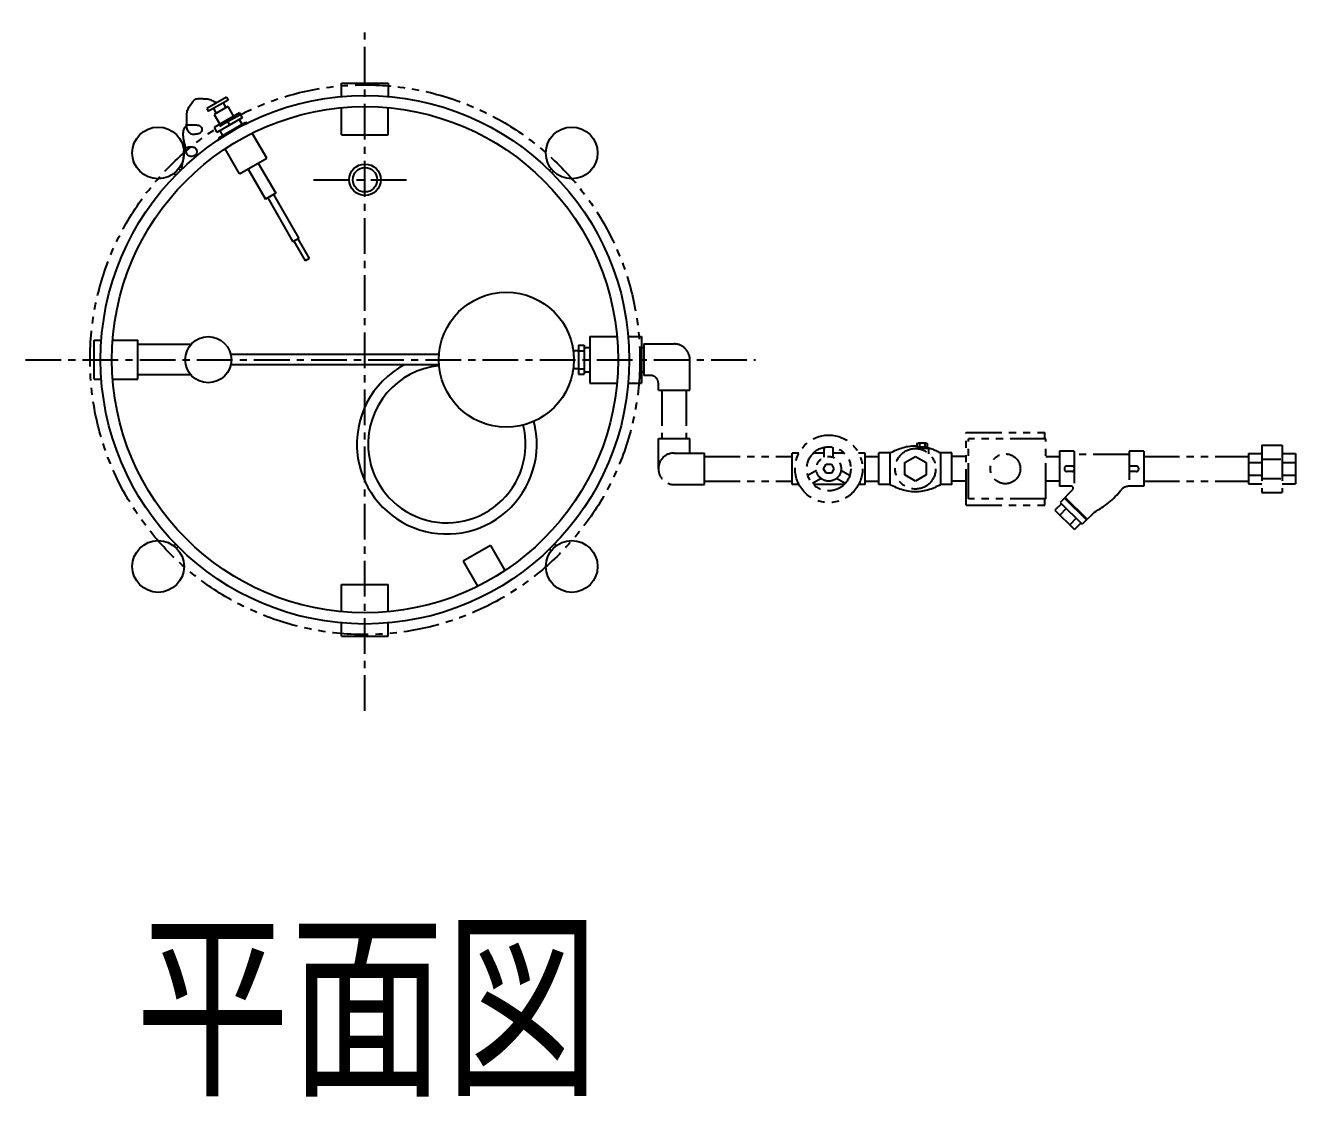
# Model space of a CAD drawing. Extents: x -7290 to 7072, y -4609 to 5403.
# Drawn here: x -411 to 718, y -588 to 365 of the extents above; entities that cross this region are included whole.
import ezdxf
from ezdxf.enums import TextEntityAlignment as Align

# ---------------------------------------------------------------- set-up
doc = ezdxf.new("R2010")
doc.units = 0
doc.linetypes.add('CENTER', pattern=[50.8, 31.75, -6.35, 6.35, -6.35])
doc.linetypes.add('PHANTOM', pattern=[63.5, 31.75, -6.35, 6.35, -6.35, 6.35, -6.35])
doc.layers.get('0').update_dxf_attribs({"linetype": 'CONTINUOUS'})
doc.layers.add('1_50', color=7, linetype='CONTINUOUS')
doc.styles.add('MX_NOTE_STANDARD', font='txt.shx', dxfattribs={"bigfont": 'extfont.shx'})

# ---------------------------------------------------------------- blocks, each defined once
blk = doc.blocks.new('MS_1')
at = {"color": 110, "linetype": 'CENTER'}
for p, q in [((0, 2842.483454), (0, 3451.991392)), ((-45.636859, 3314.739497), (40.785909, 3314.739497)), ((-301.872783, 3154.739497), (347.056067, 3154.739497)), ((797.300173, 3036.739598), (815.300181, 3036.739598))]:
    blk.add_line(p, q, dxfattribs=at)
at = {"color": 3, "linetype": 'CONTINUOUS'}
for p, q in [((-20.75, 3388.821614), (-20.75, 3400.539497)), ((-20.75, 3400.539497), (20.75, 3400.539497)), ((20.75, 3400.539497), (20.75, 3388.821614)), ((-123.239854, 3388.197028), (-140.560336, 3378.197045)), ((-123.239602, 3388.196917), (-121.739666, 3385.598945)), ((-140.560157, 3378.196918), (-139.060221, 3375.598946)), ((-121.739757, 3385.598928), (-139.06024, 3375.598945)), ((-134.730137, 3378.09893), (-132.230176, 3373.768869)), ((-121.837821, 3379.768883), (-133.962197, 3372.768874)), ((-126.069901, 3383.098919), (-123.56994, 3378.768857)), ((-121.837693, 3379.768855), (-116.837678, 3371.108566)), ((-20.75, 3354.539497), (-20.75, 3378.780649)), ((20.75, 3354.539497), (20.75, 3378.780649)), ((-111.641734, 3374.108517), (-134.158369, 3361.108546)), ((-133.962077, 3372.768711), (-128.962069, 3364.108417)), ((-109.141723, 3369.778485), (-131.658358, 3356.778514)), ((-130.024356, 3351.948287), (-105.775644, 3365.948287)), ((-111.739664, 3368.278405), (-109.239705, 3363.948342)), ((-111.641474, 3374.108546), (-109.141523, 3369.778478)), ((-105.166948, 3364.893995), (-105.775644, 3365.948287)), ((-134.158272, 3361.108633), (-131.65831, 3356.778572)), ((-129.060288, 3358.27854), (-126.560231, 3353.948314)), ((-87.275644, 3333.905348), (-100.157655, 3356.217645)), ((-20.75, 3354.539497), (20.75, 3354.539497)), ((-129.41566, 3350.893995), (-130.024356, 3351.948287)), ((-111.524356, 3319.905348), (-124.406367, 3342.217645)), ((-111.524356, 3319.905347), (-87.275644, 3333.905347)), ((-169.844568, 3320.341424), (-168.277873, 3318.77473)), ((-165.601927, 3324.584065), (-164.035232, 3323.01737)), ((-103.946625, 3324.280352), (-88.446709, 3297.43369)), ((-94.85333, 3329.530369), (-79.353411, 3302.683692)), ((164.035232, 3323.01737), (165.601927, 3324.584065)), ((166.170094, 3320.909591), (167.584307, 3322.323804)), ((-79.353384, 3302.683647), (-88.446891, 3297.433511)), ((-86.498214, 3298.558643), (-63.998194, 3259.587422)), ((-81.301886, 3301.558618), (-58.80185, 3262.587408)), ((-58.802101, 3262.587249), (-63.998247, 3259.587248)), ((-63.13211, 3260.087383), (-53.132079, 3242.766805)), ((-59.668108, 3262.087441), (-49.668164, 3244.767032)), ((-49.668228, 3244.766939), (-53.13232, 3242.766953)), ((199.8, 3175.489497), (199.8, 3133.989497)), ((199.8, 3175.489497), (224.041151, 3175.489497)), ((234.082117, 3175.489497), (245.8, 3175.489497)), ((245.8, 3175.489497), (245.8, 3133.989497)), ((-240.8, 3137.489497), (-240.8, 3171.989497)), ((-240.8, 3171.989497), (-234.366033, 3171.989497)), ((-224.337775, 3171.989497), (-201.8, 3171.989497)), ((-201.8, 3137.489497), (-201.8, 3171.989497)), ((-154.727249, 3168.239497), (-201.8, 3168.239497)), ((184.800076, 3167.739604), (184.274715, 3167.739604)), ((184.800076, 3165.092323), (184.800076, 3167.739604)), ((189.8, 3162.73949), (184.800076, 3162.73949)), ((189.8, 3167.739497), (194.8, 3167.739497)), ((189.8, 3167.739497), (189.8, 3141.739497)), ((189.8, 3162.739497), (194.8, 3162.739497)), ((194.8, 3167.739497), (194.8, 3141.739497)), ((194.8, 3165.589498), (199.8, 3165.589498)), ((65.868988, 3159.239497), (-119.3, 3159.239497)), ((-154.727249, 3141.239497), (-201.8, 3141.239497)), ((65.868988, 3150.239497), (-119.3, 3150.239497)), ((184.800076, 3141.739581), (184.274757, 3141.739581)), ((189.8, 3146.739505), (184.800076, 3146.739505)), ((184.800076, 3141.739581), (184.800076, 3144.386672)), ((189.8, 3146.739497), (194.8, 3146.739497)), ((189.8, 3141.739497), (194.8, 3141.739497)), ((194.8, 3143.889497), (199.8, 3143.889497)), ((-240.8, 3137.489497), (-234.366033, 3137.489497)), ((-224.337775, 3137.489497), (-201.8, 3137.489497)), ((199.8, 3133.989497), (224.041151, 3133.989497)), ((234.082117, 3133.989497), (245.8, 3133.989497)), ((-169.844568, 2989.13757), (-168.277873, 2990.704265)), ((-167.584307, 2987.15519), (-166.170094, 2988.569404)), ((111.524356, 2989.573647), (87.275644, 2975.573647)), ((111.524356, 2989.573647), (124.406367, 2967.261349)), ((164.035232, 2986.461624), (165.601927, 2984.894929)), ((168.277873, 2990.704265), (169.844568, 2989.13757)), ((87.275644, 2975.573647), (100.157655, 2953.261349)), ((-20.75, 2954.939497), (20.75, 2954.939497)), ((-20.75, 2930.698346), (-20.75, 2954.939497)), ((20.75, 2930.698346), (20.75, 2954.939497)), ((-20.75, 2908.939497), (-20.75, 2920.65738)), ((20.75, 2908.939497), (20.75, 2920.65738)), ((-20.75, 2908.939497), (20.75, 2908.939497))]:
    blk.add_line(p, q, dxfattribs=at)
at = {"color": 90, "linetype": 'CONTINUOUS'}
blk.add_line((-122.90018, 3367.6086), (-120.400121, 3363.278375), dxfattribs=at)
at = {"color": 110, "linetype": 'PHANTOM'}
for p, q in [((245.8, 3165.589498), (247.8, 3165.589498)), ((247.8, 3168.739496), (274.799999, 3168.739497)), ((247.8, 3168.739496), (247.8, 3140.739498)), ((288.8, 3127.739497), (288.8, 3154.739497)), ((245.8, 3143.889497), (247.8, 3143.889497)), ((253.8, 3140.739497), (247.8, 3140.739497)), ((260.8, 3127.739497), (260.8, 3133.739497)), ((260.8, 3127.739497), (288.8, 3127.739497)), ((263.950042, 3127.739497), (263.950042, 3084.739451)), ((285.649958, 3127.739497), (285.649958, 3084.739451)), ((260.8, 3057.739451), (260.8, 3084.739451)), ((260.8, 3084.739451), (288.8, 3084.739451)), ((288.8, 3071.739451), (288.8, 3084.739451)), ((534.300108, 3025.53954), (534.300108, 3089.93954)), ((534.300108, 3089.93954), (604.300108, 3089.93954)), ((536.400108, 3031.139552), (536.400108, 3084.339552)), ((605.300108, 3084.339552), (536.400108, 3084.339552)), ((604.300108, 3084.339552), (604.300108, 3089.93954)), ((605.300108, 3031.139552), (605.300108, 3084.339552)), ((274.8, 3071.739451), (301.8, 3071.739451)), ((301.8, 3043.739451), (301.8, 3071.739451)), ((385.76698, 3071.739494), (379.8, 3071.739494)), ((379.8, 3043.739451), (379.8, 3071.739451)), ((408.3, 3071.739494), (398.658582, 3071.739494)), ((408.3, 3067.986494), (408.3, 3076.87295)), ((416.3, 3067.986494), (416.3, 3076.87295)), ((425.941434, 3071.739494), (416.3, 3071.739494)), ((444.8, 3071.739494), (438.833026, 3071.739494)), ((444.8, 3043.739489), (444.8, 3071.739491)), ((466.800047, 3071.812455), (456.800047, 3071.812455)), ((456.800047, 3043.66663), (456.800047, 3071.812455)), ((466.800047, 3043.66663), (466.800047, 3071.812455)), ((500.300047, 3075.739542), (489.300047, 3075.739542)), ((490.700041, 3080.335017), (490.700041, 3077.239542)), ((490.700041, 3077.239542), (499.900038, 3077.239542)), ((491.834059, 3080.739542), (495.300047, 3080.739542)), ((492.306105, 3077.239283), (492.306105, 3075.739542)), ((493.006102, 3080.332728), (493.006102, 3077.239283)), ((495.300047, 3080.739542), (498.781661, 3080.739542)), ((497.606108, 3080.339686), (497.606108, 3077.239802)), ((498.306105, 3077.239283), (498.306105, 3075.739542)), ((499.900038, 3080.335551), (499.900038, 3077.239527)), ((501.300047, 3071.15595), (501.300047, 3074.739542)), ((511.800047, 3043.66663), (511.800047, 3071.812459)), ((521.800047, 3071.812455), (511.800047, 3071.812455)), ((521.800047, 3043.66663), (521.800047, 3071.812459)), ((630.365095, 3073.309531), (617.300089, 3073.309531)), ((617.300089, 3073.309531), (617.300089, 3042.169553)), ((630.365095, 3073.309531), (630.365095, 3045.071844)), ((679.235091, 3073.309531), (679.235091, 3047.962993)), ((692.300089, 3073.309531), (679.235091, 3073.309531)), ((692.300089, 3073.309531), (692.300089, 3042.169553)), ((797.300173, 3078.739618), (797.300173, 3036.739598)), ((797.300173, 3078.739618), (815.300181, 3078.739618)), ((815.300181, 3078.739618), (815.300181, 3036.739598)), ((301.8, 3068.589548), (379.8, 3068.589548)), ((407.700005, 3057.739554), (409.999996, 3061.723265)), ((409.999997, 3061.723261), (414.600003, 3061.723261)), ((414.600012, 3061.72325), (416.9, 3057.739543)), ((444.8, 3068.589499), (456.8, 3068.589499)), ((479.817061, 3052.264548), (479.817061, 3063.214545)), ((479.817066, 3063.214541), (489.300042, 3068.689539)), ((489.300031, 3068.68954), (498.783019, 3063.214532)), ((498.783019, 3063.214539), (498.783019, 3052.264542)), ((534.300108, 3068.589497), (521.800011, 3068.589497)), ((605.300108, 3068.589497), (617.300089, 3068.589497)), ((679.235091, 3070.474542), (630.365095, 3070.474542)), ((692.300089, 3068.58964), (785.300089, 3068.58964)), ((785.300089, 3071.239637), (797.300173, 3071.239637)), ((785.300089, 3071.239613), (785.300089, 3044.239615)), ((785.300089, 3063.33146), (797.300173, 3063.33146)), ((797.300173, 3066.438101), (814.300181, 3066.438101)), ((815.300181, 3071.239637), (827.300266, 3071.239637)), ((815.300181, 3063.33146), (827.300266, 3063.33146)), ((827.300266, 3071.239613), (827.300266, 3044.239615)), ((401.425888, 3056.080176), (393.729986, 3051.63695)), ((405.425884, 3049.151972), (397.729982, 3044.708746)), ((409.999995, 3053.755827), (407.700004, 3057.739539)), ((414.600003, 3053.755824), (409.999997, 3053.755824)), ((416.900011, 3057.739535), (414.600018, 3053.755821)), ((426.870018, 3044.708741), (419.174125, 3049.151971)), ((430.870015, 3051.636937), (423.174124, 3056.080166)), ((489.300033, 3046.789526), (479.817058, 3052.264527)), ((498.783016, 3052.264542), (489.30004, 3046.789544)), ((621.860097, 3058.257043), (621.860097, 3057.222042)), ((629.015095, 3060.057041), (623.660097, 3060.057041)), ((629.015095, 3055.422042), (623.660097, 3055.422042)), ((685.940088, 3060.057041), (680.585091, 3060.057041)), ((685.940088, 3055.422042), (680.585091, 3055.422042)), ((687.740088, 3058.257043), (687.740088, 3057.222042)), ((785.300089, 3052.147685), (797.300173, 3052.147685)), ((797.300173, 3049.04115), (814.300181, 3049.04115)), ((815.300181, 3052.147685), (827.300266, 3052.147685)), ((274.8, 3043.739451), (301.8, 3043.739451)), ((301.8, 3046.889537), (379.8, 3046.889537)), ((385.767026, 3043.739492), (379.8, 3043.739492)), ((425.941327, 3043.739492), (398.658673, 3043.739492)), ((444.8, 3043.739492), (438.83297, 3043.739492)), ((444.8, 3046.889498), (456.8, 3046.889498)), ((466.800047, 3043.66663), (456.800047, 3043.66663)), ((521.800047, 3043.66663), (511.800047, 3043.66663)), ((534.300108, 3046.889495), (521.800011, 3046.889495)), ((617.300089, 3046.889495), (605.300108, 3046.889495)), ((628.183182, 3042.169553), (617.300089, 3042.169553)), ((629.10448, 3039.142097), (617.938574, 3027.819188)), ((692.300089, 3042.169553), (679.108844, 3042.169553)), ((692.300089, 3046.889628), (785.300089, 3046.889628)), ((785.300089, 3044.239507), (797.300173, 3044.239507)), ((815.300181, 3044.239507), (827.300266, 3044.239507)), ((605.300108, 3031.139552), (536.400108, 3031.139552)), ((604.300108, 3025.53954), (604.300108, 3031.139552)), ((619.077913, 3026.695649), (613.390473, 3020.928239)), ((617.938617, 3027.819226), (637.647689, 3008.383439)), ((621.730232, 3031.664152), (641.439298, 3012.228373)), ((622.362181, 3032.304989), (642.071247, 3012.869208)), ((534.300108, 3025.53954), (604.300108, 3025.53954)), ((613.390531, 3020.928298), (630.820925, 3003.739593)), ((623.435513, 3022.398486), (617.748073, 3016.631075)), ((648.390569, 3019.27744), (637.647607, 3008.383423)), ((632.15069, 3013.804135), (626.463249, 3008.036725)), ((636.508293, 3009.506973), (630.820863, 3003.739572))]:
    blk.add_line(p, q, dxfattribs=at)
at = {"color": 3, "linetype": 'CONTINUOUS'}
blk.add_lwpolyline([(-162.838659, 3324.175536), (-162.787559, 3325.080037), (-162.710021, 3325.979065), (-162.600691, 3326.871287), (-162.452896, 3327.777734), (-162.277052, 3328.678926), (-162.084093, 3329.578148), (-161.884951, 3330.478687), (-161.690559, 3331.383831), (-161.511849, 3332.296866), (-161.359755, 3333.221078), (-161.245209, 3334.159755), (-161.179144, 3335.116183), (-161.164903, 3336.103874), (-161.175342, 3337.098375), (-161.17413, 3338.084896), (-161.124939, 3339.048645), (-160.991436, 3339.974829), (-160.737293, 3340.848657), (-160.326178, 3341.655337), (-159.821028, 3342.290646), (-159.198343, 3342.849817), (-158.487066, 3343.318784), (-157.716139, 3343.683483), (-156.914503, 3343.92985), (-156.073284, 3344.054109), (-155.226624, 3344.071384), (-154.370985, 3344.017892), (-153.502829, 3343.92985), (-152.700959, 3343.833323), (-151.928493, 3343.667402), (-151.228316, 3343.36127), (-150.578775, 3342.79706), (-150.078964, 3342.033964), (-149.736463, 3341.133569), (-149.558852, 3340.157458), (-149.55371, 3339.167219), (-149.728618, 3338.224437), (-150.091154, 3337.390696), (-150.549305, 3336.804499), (-151.125734, 3336.333559), (-151.796896, 3335.969149), (-152.761416, 3335.646341), (-153.790375, 3335.487634), (-154.830397, 3335.495224), (-155.828107, 3335.671307), (-156.730128, 3336.018077), (-157.483084, 3336.53773), (-158.022127, 3337.18335), (-158.414427, 3337.953659), (-158.693626, 3338.817334), (-158.893364, 3339.743053), (-159.047281, 3340.699495), (-159.189017, 3341.655337), (-159.356533, 3342.643355), (-159.543666, 3343.602094), (-159.745759, 3344.53835), (-159.958152, 3345.458921), (-160.17619, 3346.370604), (-160.395213, 3347.280195), (-160.610564, 3348.194491), (-160.825526, 3349.156972), (-161.024528, 3350.130416), (-161.200632, 3351.113314), (-161.346901, 3352.104153), (-161.456398, 3353.101424), (-161.522187, 3354.103614), (-161.53733, 3355.109212), (-161.49489, 3356.116708), (-161.38793, 3357.124591), (-161.209514, 3358.131349), (-160.952704, 3359.135472), (-160.610564, 3360.135448), (-160.189771, 3361.09073), (-159.674999, 3361.974482), (-159.059381, 3362.720539), (-158.33605, 3363.262737), (-157.604428, 3363.535565), (-156.797684, 3363.64884), (-155.930287, 3363.654139), (-155.016706, 3363.603041), (-154.07141, 3363.547122), (-153.01725, 3363.525214), (-151.958991, 3363.529941), (-150.91318, 3363.531927), (-149.896368, 3363.501795), (-148.925104, 3363.410169), (-148.015936, 3363.227672), (-147.185416, 3362.924928), (-146.450092, 3362.472559), (-145.826513, 3361.84119), (-145.360356, 3361.075122), (-145.040683, 3360.2007), (-144.900684, 3359.293604), (-144.973547, 3358.429515), (-145.286028, 3357.661103), (-145.811513, 3357.006461), (-146.510551, 3356.457554), (-147.343693, 3356.006349), (-148.27149, 3355.64481), (-149.254493, 3355.364902), (-150.253251, 3355.15859), (-151.228316, 3355.01784), (-152.253489, 3354.943081), (-153.218443, 3355.01784), (-154.12583, 3355.297067), (-154.980754, 3355.768583), (-155.771205, 3356.402968), (-156.485174, 3357.170803), (-157.110652, 3358.042666), (-157.63563, 3358.989137), (-158.048099, 3359.980796), (-158.33605, 3360.988223), (-158.495952, 3361.999688), (-158.548494, 3363.000344), (-158.526227, 3363.993386), (-158.461698, 3364.982011), (-158.387456, 3365.969416), (-158.33605, 3366.958797), (-158.330866, 3367.93218), (-158.359545, 3368.908846), (-158.402807, 3369.887102), (-158.441369, 3370.865253), (-158.455951, 3371.841607), (-158.427272, 3372.814469), (-158.33605, 3373.782146), (-158.17236, 3374.721357), (-157.939397, 3375.64993), (-157.646125, 3376.5638), (-157.301506, 3377.458902), (-156.914503, 3378.331173), (-156.473555, 3379.214609), (-155.996716, 3380.07579), (-155.48448, 3380.921716), (-154.937342, 3381.75939), (-154.355795, 3382.595813), (-153.753713, 3383.413012), (-153.114488, 3384.20698), (-152.433369, 3384.948992), (-151.705607, 3385.610327), (-150.926452, 3386.16226), (-150.091154, 3386.576069), (-149.219946, 3386.829199), (-148.302483, 3386.956249), (-147.35051, 3386.99006), (-146.375769, 3386.963471), (-145.390007, 3386.909323), (-144.404966, 3386.860454), (-143.410676, 3386.839492), (-142.429787, 3386.829395), (-141.462721, 3386.801342), (-140.5099, 3386.726508), (-139.571745, 3386.576069), (-138.695449, 3386.34464), (-137.831776, 3386.038788), (-136.979787, 3385.678076), (-136.138542, 3385.282068), (-135.307104, 3384.870327), (-134.452445, 3384.443107), (-133.601171, 3384.01736), (-132.748537, 3383.59102), (-131.895239, 3383.164394)], dxfattribs=at)
at = {"color": 110, "linetype": 'PHANTOM'}
for points in [[(466.800047, 3071.739542), (468.166436, 3072.502784), (469.560468, 3073.228784), (470.980169, 3073.915259), (472.423565, 3074.559929), (473.888682, 3075.160511), (475.373544, 3075.714724), (476.876177, 3076.220286), (478.394606, 3076.674915), (479.926857, 3077.07633), (481.470955, 3077.422249), (483.024927, 3077.71039), (484.586796, 3077.938472), (486.154589, 3078.104212), (487.726331, 3078.20533), (489.300047, 3078.239542), (490.000446, 3078.232726), (490.70067, 3078.212411)], [(490.700041, 3080.335398), (491.373015, 3080.654688), (491.85121, 3080.737849), (492.330184, 3080.653239), (493.006087, 3080.331904)], [(493.006102, 3080.331904), (493.849928, 3080.609278), (494.575517, 3080.709346), (495.307952, 3080.739542), (496.039696, 3080.711611), (496.764784, 3080.613703), (497.606108, 3080.338892)], [(497.606108, 3080.338892), (498.275359, 3080.656382), (498.751189, 3080.739115), (499.227797, 3080.654948), (499.900038, 3080.335383)], [(498.306976, 3077.163722), (499.25394, 3076.930993), (500.196128, 3076.677543), (501.133078, 3076.403904), (502.064329, 3076.11061), (502.989419, 3075.798193), (503.907889, 3075.467187), (504.819276, 3075.118124), (505.723118, 3074.751538), (506.618956, 3074.367961), (507.506328, 3073.967926), (508.384772, 3073.551967), (509.253827, 3073.120616), (510.113032, 3072.674406), (510.961926, 3072.213871), (511.800047, 3071.739542)], [(511.800047, 3043.739542), (510.433659, 3042.9763), (509.039627, 3042.250301), (507.619926, 3041.563826), (506.17653, 3040.919156), (504.711413, 3040.318574), (503.226551, 3039.764361), (501.723918, 3039.258799), (500.205489, 3038.80417), (498.673238, 3038.402755), (497.12914, 3038.056836), (495.575168, 3037.768695), (494.013299, 3037.540613), (492.445506, 3037.374873), (490.873764, 3037.273755), (489.300047, 3037.239542), (487.726331, 3037.273755), (486.154589, 3037.374873), (484.586796, 3037.540613), (483.024927, 3037.768695), (481.470955, 3038.056836), (479.926857, 3038.402755), (478.394606, 3038.80417), (476.876177, 3039.258799), (475.373544, 3039.764361), (473.888682, 3040.318574), (472.423565, 3040.919156), (470.980169, 3041.563826), (469.560468, 3042.250301), (468.166436, 3042.9763), (466.800047, 3043.739542)]]:
    blk.add_lwpolyline(points, dxfattribs=at)
for centre, radius in [((0, 3154.739497), 244.4), ((412.3, 3057.739542), 30), ((412.3, 3057.739542), 19.547043), ((489.300047, 3057.739542), 18), ((412.3, 3057.739542), 11), ((569.30005, 3057.739545), 13.3)]:
    blk.add_circle(centre, radius, dxfattribs=at)
at = {"color": 3, "linetype": 'CONTINUOUS'}
for centre, radius in [((0, 3154.739497), 235), ((0, 3154.739497), 225), ((0, 3154.739497), 225), ((-183.847763, 3338.58726), 23), ((183.847763, 3338.58726), 23), ((0, 3314.739497), 14), ((0, 3314.739497), 10.85), ((125.7, 3154.739497), 60), ((-139.3, 3154.739497), 20.5), ((-183.847763, 2970.891734), 23), ((183.847763, 2970.891734), 23)]:
    blk.add_circle(centre, radius, dxfattribs=at)
at = {"color": 110, "linetype": 'PHANTOM'}
for centre, radius, start, end in [((274.8, 3154.739497), 14, 359.999981, 90.000018), ((253.8, 3133.739497), 7, 359.999981, 90.000018), ((274.8, 3057.739451), 14, 90, 270), ((274.8, 3057.739451), 14, 90, 270), ((500.300047, 3074.739542), 1, 359.999981, 90.000018), ((623.660097, 3058.257043), 1.8, 89.999982, 179.999964), ((623.660097, 3057.222042), 1.8, 179.999964, 269.999946), ((629.015095, 3056.772042), 1.35, 269.999963, 0), ((629.015095, 3058.707043), 1.35, 0, 89.999982), ((680.585091, 3058.707043), 1.35, 89.999982, 179.999964), ((680.585091, 3056.772042), 1.35, 179.999964, 269.999946), ((685.940088, 3057.222042), 1.8, 269.999963, 0), ((685.940088, 3058.257043), 1.8, 0, 89.999982), ((627.822845, 3040.405987), 1.8, 315.399958, 101.547919), ((615.044825, 3083.895916), 72.715141, 297.295585, 321.627546), ((679.108844, 3033.169553), 9, 89.999982, 141.627469)]:
    blk.add_arc(centre, radius, start, end, dxfattribs=at)
at = {"color": 3, "linetype": 'CONTINUOUS'}
for radius, start, end in [(79.999985, 118.206747, 186.96213), (69.999994, 95.625788, 183.432927), (79.999985, 184.985856, 14.647568), (69.999994, 183.449883, 13.980881)]:
    blk.add_arc((72.79999, 3079.739686), radius, start, end, dxfattribs=at)
at = {"color": 110, "linetype": 'CONTINUOUS', "style": 'MX_NOTE_STANDARD', "width": 0.833333}
blk.add_text('平面図', height=150, dxfattribs=at).set_placement((-204.166667, 2574.526698), align=Align.MIDDLE_LEFT)

msp = doc.modelspace()

# ---------------------------------------------------------------- block references
at = {"layer": '1_50', "linetype": 'BYBLOCK'}
msp.add_blockref('MS_1', (-109.197228, -3087.451066), dxfattribs=at)

doc.saveas('drawing.dxf')
